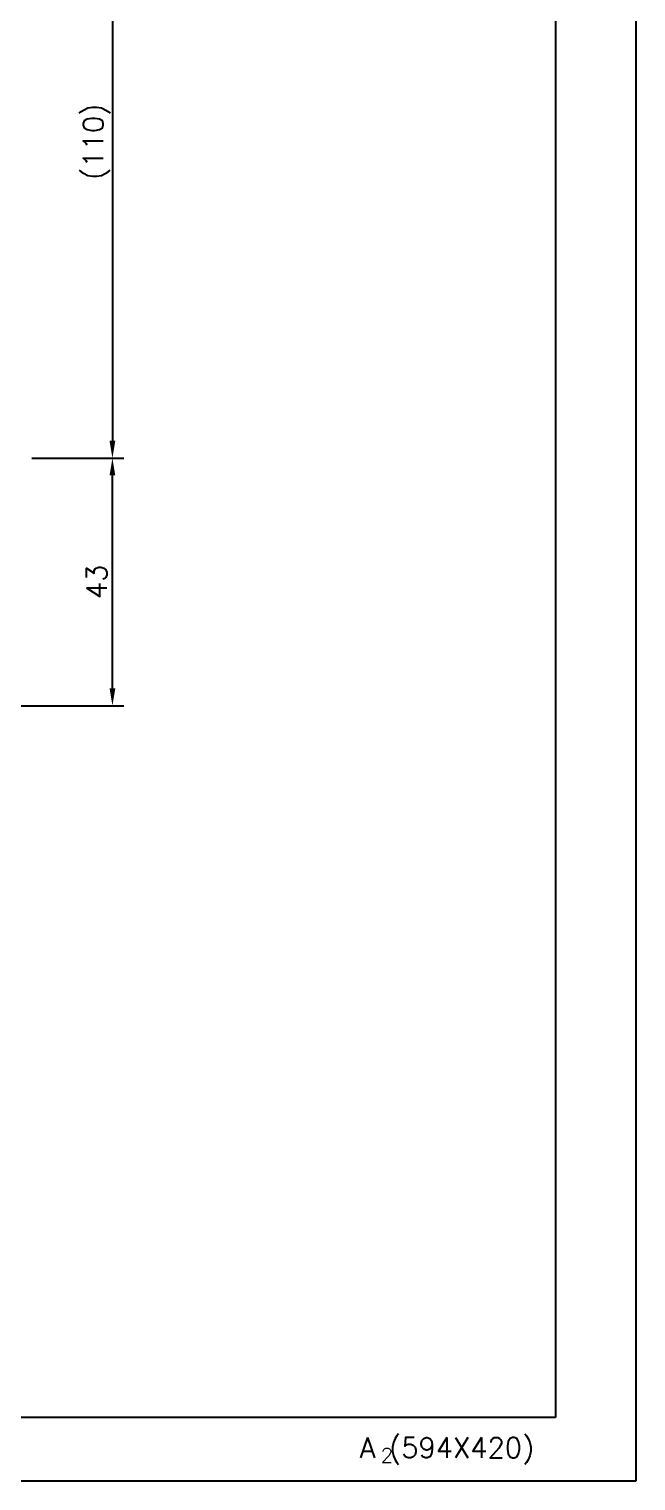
# Model space of a CAD drawing. Extents: x 8253 to 8847, y -4641 to -4221.
# Drawn here: x 8742 to 8847.4, y -4640.5 to -4388.4 of the extents above; entities that cross this region are included whole.
import ezdxf

# ---------------------------------------------------------------- set-up
doc = ezdxf.new("R2010")
doc.units = 0
doc.header["$LTSCALE"] = 7
doc.header["$MEASUREMENT"] = 0
doc.layers.get('0').update_dxf_attribs({"color": 2, "linetype": 'CONTINUOUS'})
doc.layers.add('DWG', color=7, linetype='CONTINUOUS')
doc.styles.add('GHS', font='ROMANS', dxfattribs={"bigfont": 'GHS'})

# ---------------------------------------------------------------- blocks, each defined once
blk = doc.blocks.new('BORDER')
for p, q in [((1, 0), (1, 1)), ((0, 0), (1, 0))]:
    blk.add_line(p, q)

msp = doc.modelspace()

# ---------------------------------------------------------------- linework, layer by layer
at = {"color": 4}
for p, q in [((8833.44, -4239.55), (8833.44, -4629.55)), ((8833.44, -4629.55), (8284.44, -4629.55))]:
    msp.add_line(p, q, dxfattribs=at)
at = {"layer": 'DWG', "color": 2}
for p, q in [((8756.47, -4356.05), (8756.47, -4459.92)), ((8742.48, -4462.92), (8758.47, -4462.92)), ((8752.02, -4462.92), (8758.47, -4462.92)), ((8752.02, -4462.92), (8758.47, -4462.92)), ((8756.47, -4502.92), (8756.47, -4465.92)), ((8728.51, -4505.92), (8758.47, -4505.92))]:
    msp.add_line(p, q, dxfattribs=at)
for points in [[(8755.97, -4459.92), (8756.97, -4459.92), (8756.47, -4462.92)], [(8755.97, -4465.92), (8756.97, -4465.92), (8756.47, -4462.92)], [(8755.97, -4502.92), (8756.97, -4502.92), (8756.47, -4505.92)]]:
    msp.add_solid(points, dxfattribs=at)

# ---------------------------------------------------------------- block references
at = {"xscale": 594, "yscale": 420, "zscale": 594}
msp.add_blockref('BORDER', (8253.44, -4640.55), dxfattribs=at)

# ---------------------------------------------------------------- texts
at = {"color": 7, "style": 'GHS'}
for s, height, p in [('A (594X420)', 3.5, (8799.45, -4636.52)), ('2', 2.5, (8803.1, -4637.35))]:
    msp.add_text(s, height=height, dxfattribs=at).set_placement(p)
at = {"layer": 'DWG', "color": 2, "char_height": 3.5, "attachment_point": 5, "rotation": 90, "style": 'GHS'}
for s, insert in [('(110)', (8753.72, -4407.98)), ('43', (8753.72, -4484.42))]:
    msp.add_mtext(s, dxfattribs=dict(at, insert=insert))

doc.saveas('drawing.dxf')
